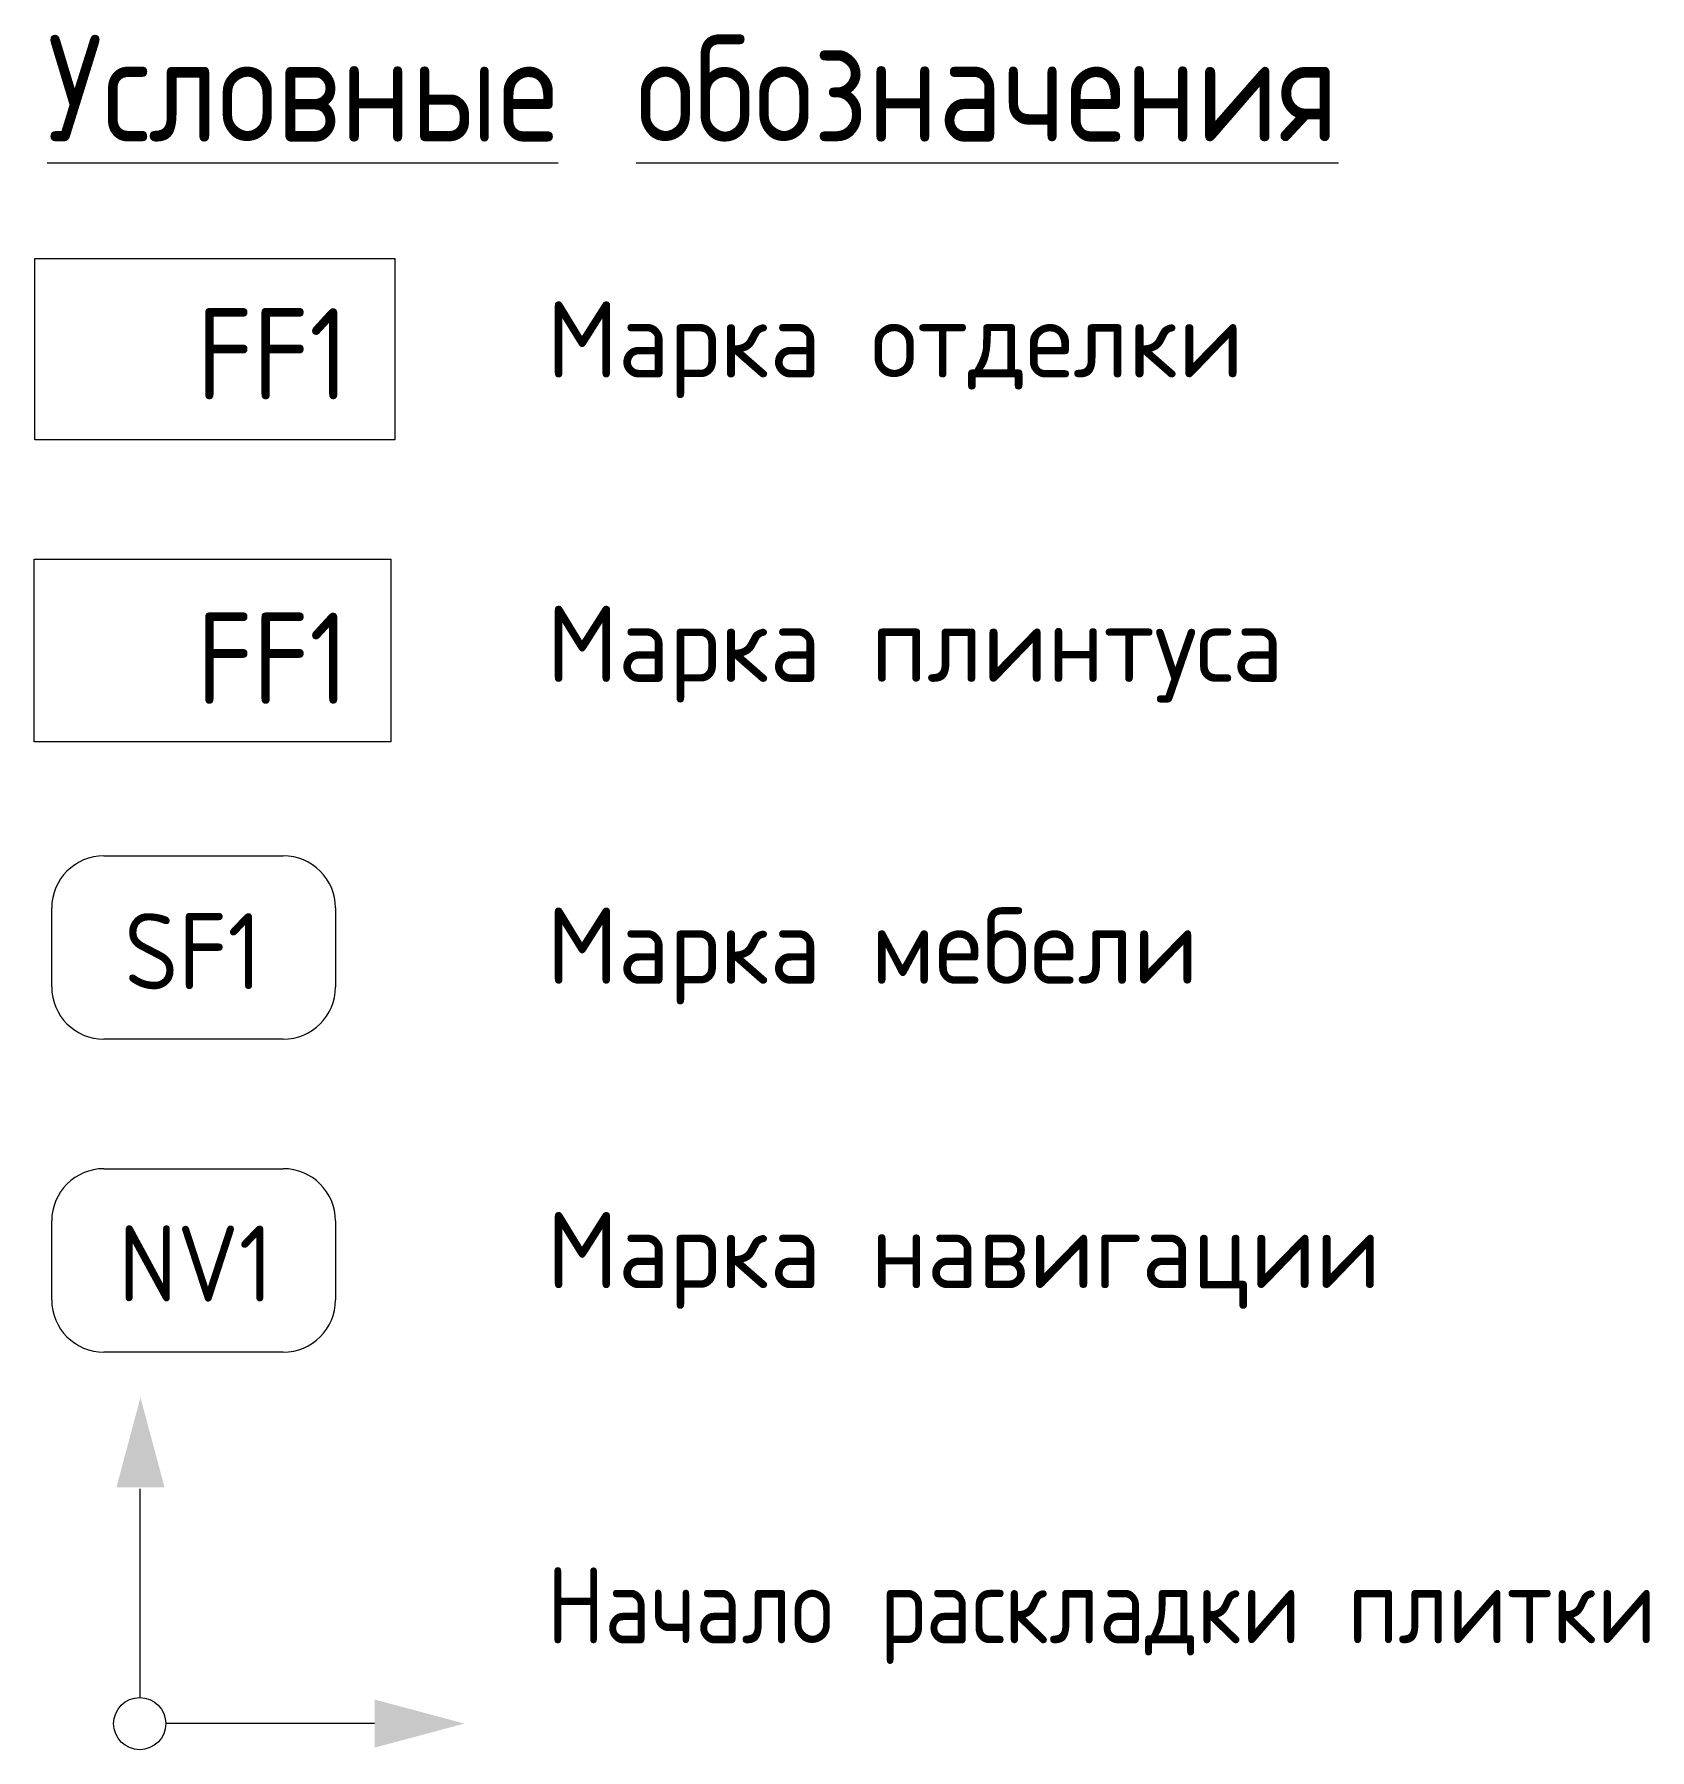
# Model space of a CAD drawing. Header units: millimetres. Extents: x 97900 to 162318, y -1987 to 22028.
# Drawn here: x 116850 to 120565, y -1987 to 1957 of the extents above; entities that cross this region are included whole.
import ezdxf

# ---------------------------------------------------------------- set-up
doc = ezdxf.new("R2010")
doc.units = ezdxf.units.MM
doc.layers.add('A-DETL', color=7, linetype='Continuous', lineweight=9)
doc.layers.add('G-ANNO-TEXT', color=7, linetype='Continuous', lineweight=9)
for name, color, linetype, lineweight, true_color in [('A-DETL-GENF-1', 1, 'Continuous', 9, 0xff0000), ('G-ANNO-TEXT-1', 7, 'Continuous', 9, 0x3c3c3c), ('G-ANNO-TEXT-2', 7, 'Continuous', 9, 0x008000), ('G-ANNO-TEXT-3', 1, 'Continuous', 9, 0xff0000)]:
    doc.layers.add(name, color=color, linetype=linetype, lineweight=lineweight, true_color=true_color)
doc.styles.add('GOST Common_1', font='GOST_Common.ttf', dxfattribs={"height": 175})
doc.styles.add('GOST Common_2', font='GOST_Common.ttf', dxfattribs={"width": 0.9, "height": 210})
doc.styles.add('GOST Common_3', font='GOST_Common.ttf', dxfattribs={"width": 0.9, "height": 245})
doc.styles.add('GOST Common_4', font='GOST_Common.ttf', dxfattribs={"width": 0.9, "height": 175})
doc.styles.add('ISOCPEUR_1', font='isocpeur.ttf', dxfattribs={"width": 0.9, "height": 175})

msp = doc.modelspace()

# ---------------------------------------------------------------- hatches: boundary and pattern name
at = {"layer": 'A-DETL-GENF-1'}
for points in [[(117039.2, -1383.9), (117149.8, -1383.9), (117094.5, -1177.4)], [(117632.8, -1982.5), (117839.3, -1927.2), (117632.8, -1871.9)]]:
    msp.add_hatch(color=256, dxfattribs=at).paths.add_polyline_path(points)

# ---------------------------------------------------------------- linework, layer by layer
at = {"layer": 'A-DETL'}
for p, q in [((116850.4, 750.1), (117670.4, 750.1)), ((116850.4, 330.1), (116850.4, 750.1)), ((117670.4, 750.1), (117670.4, 330.1)), ((117670.4, 330.1), (116850.4, 330.1)), ((117010.4, 68.3), (117422.9, 68.3)), ((116890.4, -233.3), (116890.4, -51.7)), ((117542.9, -51.7), (117542.9, -233.3)), ((117422.9, -353.3), (117010.4, -353.3)), ((117010.4, -651.3), (117422.9, -651.3)), ((116890.4, -953), (116890.4, -771.3)), ((117542.9, -771.3), (117542.9, -953)), ((117422.9, -1073), (117010.4, -1073)), ((117092.8, -1387.2), (117092.8, -1867.2)), ((117632.8, -1927.2), (117152.8, -1927.2))]:
    msp.add_line(p, q, dxfattribs=at)
msp.add_circle((117092.8, -1927.2), 60, dxfattribs=at)
for centre, start, end in [((117010.4, -51.7), 90, 180), ((117422.9, -51.7), 0, 90), ((117010.4, -233.3), 180, 270), ((117422.9, -233.3), 270, 0), ((117010.4, -771.3), 90, 180), ((117422.9, -771.3), 0, 90), ((117010.4, -953), 180, 270), ((117422.9, -953), 270, 0)]:
    msp.add_arc(centre, 120, start, end, dxfattribs=at)
at = {"layer": 'G-ANNO-TEXT-1', "flags": 128}
msp.add_lwpolyline([(116851.9, 1441.6), (117679, 1441.6), (117679, 1024.4), (116851.9, 1024.4)], close=True, dxfattribs=at)

# ---------------------------------------------------------------- texts
at = {"layer": 'G-ANNO-TEXT', "attachment_point": 1}
for s, insert, char_height, width, style in [('\\LУсловные', (116879.9, 1955.6), 245, 1550.544, 'GOST Common_3'), ('\\L\\fGOST Common|b0|i0|c204|p34|;\\W.9;\\L ', (118159.2, 1955.6), 245, 90.911, 'GOST Common_3'), ('\\Lобозначения', (118234.3, 1955.6), 245, 2111.164, 'GOST Common_3'), ('Начало', (118028.6, -1567.6), 175, 863.658, 'GOST Common_4'), ('\\fGOST Common|b0|i0|c204|p34|;\\W.9; ', (118741.2, -1567.6), 175, 65.658, 'GOST Common_4'), ('\\fGOST Common|b0|i0|c204|p34|;\\W.9; ', (119816.3, -1567.6), 175, 65.658, 'GOST Common_4'), ('раскладки', (118795.4, -1567.6), 175, 1237.405, 'GOST Common_4'), ('плитки', (119870.5, -1567.6), 175, 853.557, 'GOST Common_4')]:
    msp.add_mtext(s, dxfattribs=dict(at, insert=insert, char_height=char_height, width=width, style=style))
at = {"layer": 'G-ANNO-TEXT-1', "attachment_point": 1}
for s, insert, char_height, width, style in [('Марка', (118028.6, 1343.2), 175, 830.548, 'GOST Common_1'), ('\\fGOST Common|b0|i0|c204|p34|; ', (118713.9, 1343.2), 175, 72.954, 'GOST Common_1'), ('   FF1   ', (116879.9, 1327.3), 210, 929.316, 'GOST Common_2'), ('отделки', (118774.1, 1343.2), 175, 1099.915, 'GOST Common_1'), ('Марка', (118028.6, 643.2), 175, 830.548, 'GOST Common_1'), ('\\fGOST Common|b0|i0|c204|p34|; ', (118713.9, 643.2), 175, 72.954, 'GOST Common_1'), ('плинтуса', (118774.1, 643.2), 175, 1245.822, 'GOST Common_1'), ('Марка', (118028.6, -50.9), 175, 830.548, 'GOST Common_1'), ('\\fGOST Common|b0|i0|c204|p34|; ', (118713.9, -50.9), 175, 72.954, 'GOST Common_1'), ('мебели', (118774.1, -50.9), 175, 925.949, 'GOST Common_1'), ('Марка', (118028.6, -750.9), 175, 830.548, 'GOST Common_1'), ('\\fGOST Common|b0|i0|c204|p34|; ', (118713.9, -750.9), 175, 72.954, 'GOST Common_1'), ('навигации', (118774.1, -750.9), 175, 1414.177, 'GOST Common_1')]:
    msp.add_mtext(s, dxfattribs=dict(at, insert=insert, char_height=char_height, width=width, style=style))
at = {"layer": 'G-ANNO-TEXT-2', "char_height": 175, "attachment_point": 1, "style": 'ISOCPEUR_1'}
for s, insert, width in [('SF1', (117057.3, -63.7), 383.848), ('NV1', (117043.5, -782), 419.202)]:
    msp.add_mtext(s, dxfattribs=dict(at, insert=insert, width=width))
at = {"layer": 'G-ANNO-TEXT-3', "insert": (116879.9, 627.3), "char_height": 210, "width": 929.316, "attachment_point": 1, "style": 'GOST Common_2'}
msp.add_mtext('   FF1   ', dxfattribs=at)

doc.saveas('drawing.dxf')
